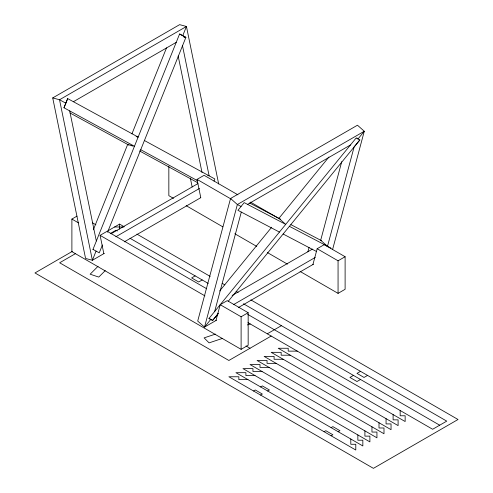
<?xml version="1.0" encoding="UTF-8"?>
<svg xmlns="http://www.w3.org/2000/svg" width="493" height="493" viewBox="0 0 493 493"><rect width="100%" height="100%" fill="white"/><g stroke="black" fill="none" stroke-linecap="round" stroke-linejoin="round"><path stroke-width="0.74" d="M332.627 249.384L364.278 131.255L357.468 125.21L230.551 198.488L197.705 321.079L204.515 327.118L216.476 320.216M214.683 311.422L241.299 212.082M215.971 320.505L220.205 304.699L227.261 300.631L248.164 312.698L248.164 345.266L241.108 349.34L71.892 251.64L71.892 219.071L77.019 216.113M307.885 251.868L309.068 247.455M312.926 264.531L317.159 248.731L324.209 244.657L345.112 256.724L345.112 289.292L338.062 293.366L300.083 271.44M341.741 161.667L320.684 240.251L327.494 246.29L354.116 146.951L359.853 139.913M63.998 107.788L67.695 98.606M93.325 229.812L127.669 144.455L134.478 146.279L63.961 107.77L67.658 98.582L138.176 137.097L136.13 136.549M131.933 133.849L166.535 47.858M92.98 249.421L179.612 33.943L185.892 37.376L107.579 232.166M96.073 251.085L92.382 260.273L85.572 258.449L52.72 97.922L179.637 24.65L186.446 26.474L218.682 183.981M182.755 35.656L186.446 26.474L59.53 99.752L52.72 97.922M102.415 245.003L99.253 252.847L92.937 249.372M214.017 181.097L214.868 178.977L144.449 140.523M219.65 290.993L271.655 227.23M328.93 157.02L278.909 218.344L285.718 224.383L244.195 202.617L237.922 210.314L279.439 232.08M210.788 319.427L204.515 327.118L237.361 204.527L364.278 131.255L358.004 138.946L356.87 137.941M218.374 313.357L212.637 320.395L208.946 318.453M217.998 313.875L212.656 320.425L208.958 318.49L356.156 137.978L359.828 139.994L228.197 301.371M98.027 266.312L90.139 274.2L98.773 277.078L105.237 270.614M73.395 101.718L176.235 42.343M72.28 251.412L34.972 272.949L373.417 468.35L458.028 419.5L250.832 299.873M103.838 253.655L100.091 235.352L107.141 231.285L206.684 288.756M107.591 231.026L119.583 224.099L124.248 226.792M200.787 197.681L197.04 179.378L204.096 175.311L237.94 194.852M75.515 253.618L59.653 262.775L228.875 360.475L271.181 336.047M110.29 233.54L116.058 230.206L117.389 230.977M111.042 233.768L197.958 183.587M115.861 236.745L199.462 188.474M104.343 253.365L92.382 260.273L59.53 99.752L65.809 103.179M124.273 241.86L200.694 197.736M247.572 204.385L350.418 145.01M195.166 275.883L191.641 277.916L198.697 281.99L202.222 279.956M232.135 295.443L312.42 249.094M233.639 304.551L315.249 257.432M238.402 307.552L313.493 264.205M220.205 304.699L241.108 316.771L248.164 312.698M317.159 248.731L338.062 260.797L345.112 256.724M267.298 333.81L281.404 325.67M253.55 391.004L255.312 389.988L262.362 394.055L260.6 395.078M260.6 386.931L262.362 385.914L269.418 389.988L267.65 391.004M353.463 375.413L349.938 377.447L356.987 381.52L360.512 379.487M360.512 371.34L356.987 373.38L364.037 377.447L367.562 375.413M324.061 431.714L325.824 430.697L332.874 434.764L331.111 435.781M331.111 427.641L332.874 426.624L339.923 430.697L338.161 431.714M215.441 334.106L204.102 337.884L209.087 342.869L222.682 338.34M247.412 324.936L250.271 323.981M114.598 226.983L123.805 226.983M297.316 351.139L288.202 351.139L288.202 348.261L278.231 348.261L405.147 421.533L405.147 415.778L400.162 415.778L400.162 410.515M290.266 355.213L281.152 355.213L281.152 352.335L271.181 352.335L398.097 425.607L398.097 419.851L393.106 419.851L393.106 414.588M283.216 359.28L274.096 359.28L274.096 356.402L264.125 356.402L391.041 429.68L391.041 423.918L386.056 423.918L386.056 418.656M276.166 363.353L267.046 363.353L267.046 360.475L257.075 360.475L383.992 433.748L383.992 427.992L379.006 427.992L379.006 422.729M269.11 367.421L259.996 367.421L259.996 364.543L250.025 364.543L376.942 437.821L376.942 432.059L371.956 432.059L371.956 426.796M262.06 371.494L252.946 371.494L252.946 368.616L242.975 368.616L369.892 441.888L369.892 436.132L364.906 436.132L364.906 430.87M255.01 375.567L245.896 375.567L245.896 372.683L235.925 372.683L362.842 445.962L362.842 440.206L357.856 440.206L357.856 434.943M247.961 379.635L238.846 379.635L238.846 376.757L228.875 376.757L355.792 450.029L355.792 444.273L350.8 444.273L350.8 439.01M183.846 36.827L185.208 37.191M183.871 36.926L185.232 37.289M207.769 175.477L209.131 175.847L182.515 45.769M249.594 202.98L280.751 219.317M290.888 224.629L321.356 240.602M289.409 226.324L330.877 248.059M241.059 206.462L237.361 204.527L230.551 198.488M283.136 234.015L316.444 251.479M179.637 34.048L185.91 37.474M140.751 149.706L197.761 180.839M131.07 145.367L132.327 146.051M70.012 112.971L128.926 145.139M139.55 150.944L197.613 182.65M250.549 202.13L279.081 218.602M197.04 179.378L230.884 198.919M173.505 198.359L168.84 195.666L168.84 166.129M186.163 205.667L222.805 226.823M234.797 233.744L256.779 246.438M267.44 252.589L287.425 264.131M136.906 234.101L210.191 276.413M222.183 283.339L224.845 284.874M236.172 291.412L238.174 292.571M130.016 238.267L208.206 283.413M243.474 303.774L446.744 421.127L432.644 429.267L247.967 322.65M92.659 222.922L95.925 224.808M247.683 314.343L439.694 425.2M71.892 219.071L78.424 222.842M100.091 235.352L204.946 295.892M246.025 345.95L250.025 348.261M178.164 55.974L202.013 172.513M190.347 178.121L192.165 186.989M69.698 110.9L96.314 240.978M338.062 260.797L338.062 293.366M241.108 316.771L241.108 349.34M119.583 224.099L119.583 229.14"/></g></svg>
